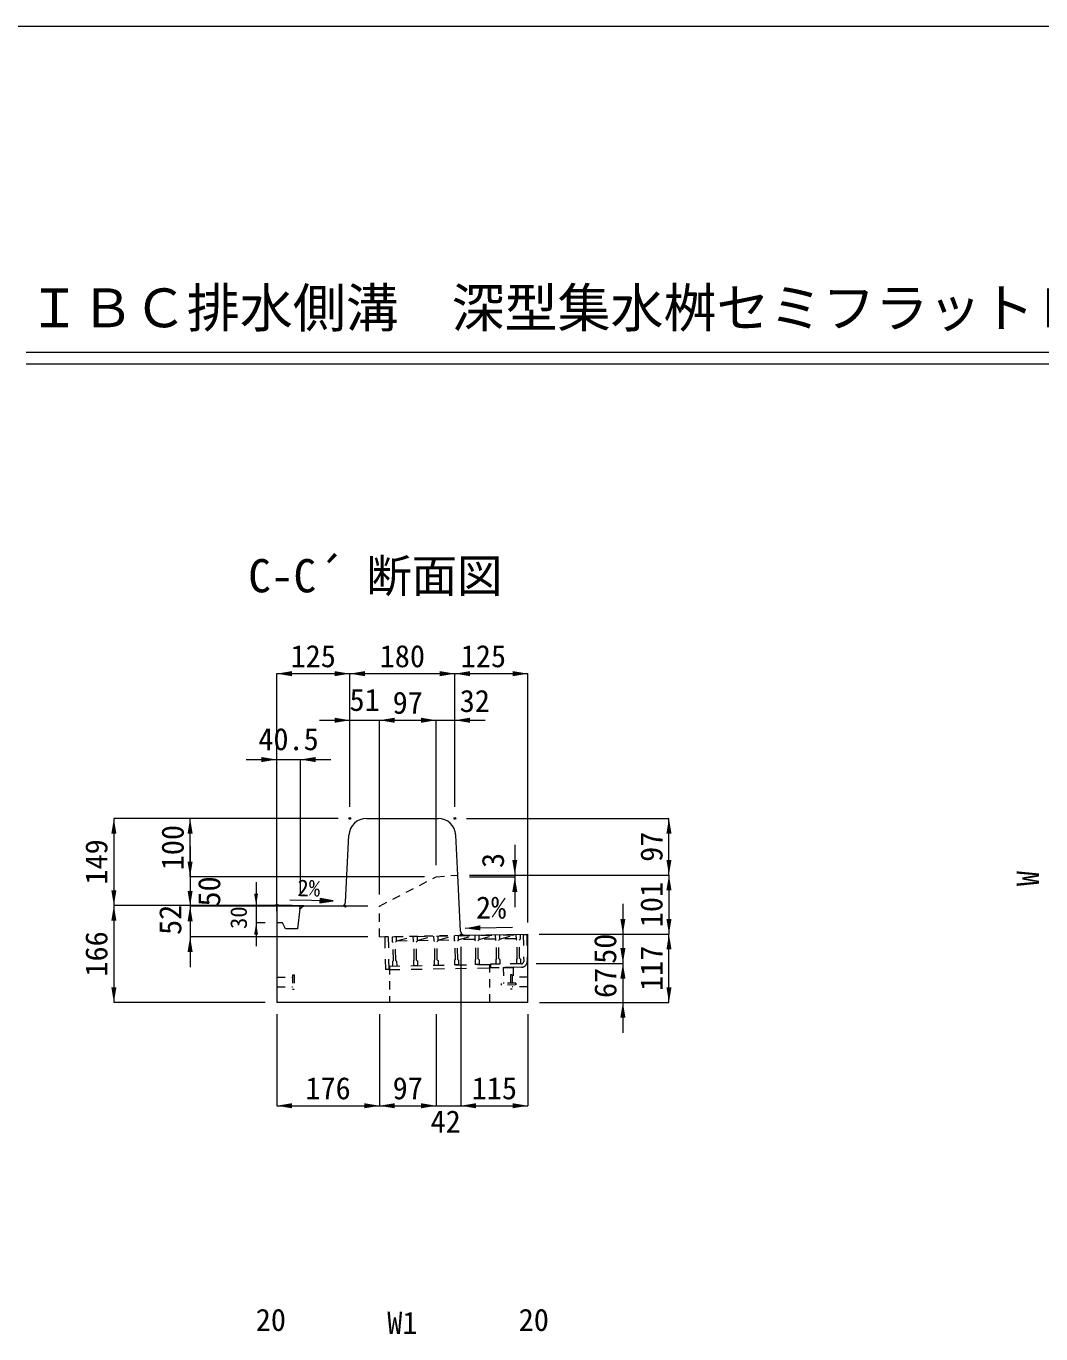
# Model space of a CAD drawing. Units: millimetres at full size. Extents: x 5964 to 125098, y -10801 to 28073.
# Drawn here: x 96356 to 98092, y 2906 to 5144 of the extents above; entities that cross this region are included whole.
import ezdxf
from ezdxf.enums import TextEntityAlignment as Align

# ---------------------------------------------------------------- set-up
doc = ezdxf.new("R2010")
doc.units = ezdxf.units.MM
doc.header["$LTSCALE"] = 19
doc.linetypes.add('USER1', pattern=[1.35, 0.75, -0.6])
doc.linetypes.add('USER3', pattern=[2, 1, -1])
for name, color, linetype, lineweight in [('0_2', 7, 'Continuous', 20), ('インサート', 3, 'USER1', 9), ('グレーチング', 7, 'USER1', 5), ('作業エリア', 11, 'Continuous', 13), ('寸法引出', 7, 'Continuous', 9), ('寸法線', 7, 'Continuous', 9), ('本体', 2, 'Continuous', 9), ('枠', 5, 'Continuous', 5), ('補助線', 8, 'Continuous', 13)]:
    doc.layers.add(name, color=color, linetype=linetype, lineweight=lineweight)
doc.styles.add('ＭＳ ゴシック', font='')
doc.styles.get('ＭＳ ゴシック').set_extended_font_data('MS Gothic')

# ---------------------------------------------------------------- blocks, each defined once
blk = doc.blocks.new('filled_arrow')
at = {"color": 0, "linetype": 'Continuous', "lineweight": -2}
blk.add_solid([(7.5, 1.25), (0, 0), (7.5, -1.25)], dxfattribs=at)

msp = doc.modelspace()

# ---------------------------------------------------------------- hatches: boundary and pattern name
at = {"layer": '寸法引出'}
msp.add_hatch(color=256, dxfattribs=at).paths.add_polyline_path([(96858.65, 3651.46), (96858.52, 3643.96), (96881.09, 3647.32)])

# ---------------------------------------------------------------- linework, layer by layer
at = {"layer": '0_2'}
for p, q in [((96355.77, 4586.31), (99326.4, 4586.31)), ((96355.77, 4566.31), (99326.4, 4566.31))]:
    msp.add_line(p, q, dxfattribs=at)
at = {"layer": 'インサート'}
for p, q in [((96784.47, 3516.93), (96811.47, 3516.93)), ((96811.47, 3520.93), (96811.47, 3495.93)), ((96811.47, 3520.93), (96814.47, 3520.93)), ((96814.47, 3520.93), (96814.47, 3495.93)), ((97189.09, 3533.34), (97172.09, 3533.04)), ((97172.09, 3533.04), (97172.56, 3506.05)), ((97187.47, 3520.93), (97184.47, 3520.93)), ((97187.47, 3520.93), (97184.47, 3520.93)), ((97184.47, 3520.93), (97184.47, 3495.93)), ((97187.47, 3520.93), (97187.47, 3495.93)), ((97214.47, 3516.93), (97187.47, 3516.93)), ((97189.09, 3533.34), (97189.56, 3506.34)), ((96784.47, 3499.93), (96811.47, 3499.93)), ((96811.47, 3495.93), (96814.47, 3495.93)), ((97193.56, 3506.41), (97168.56, 3505.98)), ((97168.56, 3505.98), (97168.61, 3502.98)), ((97193.61, 3503.41), (97168.61, 3502.98)), ((97187.47, 3495.93), (97184.47, 3495.93)), ((97214.47, 3499.93), (97187.47, 3499.93)), ((97193.56, 3506.41), (97193.61, 3503.41))]:
    msp.add_line(p, q, dxfattribs=at)
at = {"layer": 'グレーチング', "linetype": 'USER3'}
for p, q in [((96975.4, 3585.65), (96969.4, 3585.55)), ((96969.4, 3585.55), (96970.37, 3529.56)), ((96975.4, 3585.65), (96976.37, 3529.66)), ((96981.9, 3585.77), (97200.87, 3589.57)), ((96981.9, 3585.77), (96982.04, 3577.77)), ((96988.9, 3585.89), (96989.04, 3577.89)), ((96989.02, 3578.89), (97017.69, 3586.39)), ((97017.69, 3586.39), (97017.83, 3578.39)), ((97024.69, 3586.51), (97024.83, 3578.51)), ((97024.81, 3579.51), (97052.99, 3587)), ((97052.99, 3587), (97053.13, 3579)), ((97059.99, 3587.12), (97060.13, 3579.13)), ((97060.11, 3580.13), (97088.28, 3587.62)), ((97087.98, 3587.61), (97088.12, 3579.61)), ((97094.98, 3587.73), (97095.12, 3579.73)), ((97095.1, 3580.73), (97123.28, 3588.22)), ((97123.4, 3581.22), (97095.1, 3580.73)), ((97123.28, 3588.22), (97123.42, 3580.23)), ((97130.28, 3588.35), (97130.41, 3580.35)), ((97130.4, 3581.35), (97158.57, 3588.84)), ((97158.69, 3581.84), (97130.4, 3581.35)), ((97158.57, 3588.84), (97158.71, 3580.84)), ((97165.57, 3588.96), (97165.71, 3580.96)), ((97165.69, 3581.96), (97193.87, 3589.45)), ((97193.99, 3582.45), (97165.69, 3581.96)), ((97193.87, 3589.45), (97194.01, 3581.45)), ((97195.53, 3579.98), (97194.01, 3581.45)), ((97199.53, 3580.05), (97201, 3581.57)), ((97200.87, 3589.57), (97201, 3581.57)), ((97206.36, 3589.67), (97212.36, 3589.77)), ((97206.36, 3589.67), (97207.16, 3543.67)), ((97212.36, 3589.77), (97213.16, 3543.78)), ((97212.36, 3589.77), (97213.16, 3543.78)), ((96983.56, 3576.29), (96982.04, 3577.77)), ((96984.1, 3545.3), (96983.56, 3576.29)), ((96987.56, 3576.36), (96989.04, 3577.89)), ((96988.1, 3545.37), (96987.56, 3576.36)), ((96989.02, 3578.89), (97017.81, 3579.39)), ((97019.36, 3576.92), (97017.83, 3578.39)), ((97019.9, 3545.92), (97019.36, 3576.92)), ((97023.36, 3576.99), (97024.83, 3578.51)), ((97023.9, 3545.99), (97023.36, 3576.99)), ((97024.81, 3579.51), (97053.11, 3580)), ((97054.65, 3577.53), (97053.13, 3579)), ((97055.19, 3546.53), (97054.65, 3577.53)), ((97058.65, 3577.6), (97060.13, 3579.13)), ((97059.19, 3546.6), (97058.65, 3577.6)), ((97060.11, 3580.13), (97088.4, 3580.62)), ((97089.65, 3578.14), (97088.12, 3579.61)), ((97090.19, 3547.14), (97089.65, 3578.14)), ((97093.65, 3578.21), (97095.12, 3579.73)), ((97094.18, 3547.21), (97093.65, 3578.21)), ((97124.94, 3578.75), (97123.42, 3580.23)), ((97125.48, 3547.76), (97124.94, 3578.75)), ((97128.94, 3578.82), (97130.41, 3580.35)), ((97129.48, 3547.83), (97128.94, 3578.82)), ((97160.24, 3579.36), (97158.71, 3580.84)), ((97160.77, 3548.37), (97160.24, 3579.36)), ((97164.24, 3579.43), (97165.71, 3580.96)), ((97164.77, 3548.44), (97164.24, 3579.43)), ((97196.07, 3548.98), (97195.53, 3579.98)), ((97200.07, 3549.05), (97199.53, 3580.05)), ((96976.27, 3535.66), (97150.24, 3538.68)), ((96984.1, 3545.3), (96982.63, 3543.77)), ((96982.63, 3543.77), (96982.77, 3535.77)), ((96988.1, 3545.37), (96989.63, 3543.9)), ((96989.63, 3543.9), (96989.77, 3535.9)), ((97019.9, 3545.92), (97018.42, 3544.4)), ((97018.42, 3544.4), (97018.56, 3536.4)), ((97018.56, 3536.4), (97025.56, 3536.52)), ((97023.9, 3545.99), (97025.42, 3544.52)), ((97025.42, 3544.52), (97025.56, 3536.52)), ((97055.19, 3546.53), (97053.72, 3545.01)), ((97053.72, 3545.01), (97053.86, 3537.01)), ((97053.86, 3537.01), (97060.85, 3537.13)), ((97059.19, 3546.6), (97060.72, 3545.13)), ((97060.72, 3545.13), (97060.85, 3537.13)), ((97090.19, 3547.14), (97088.71, 3545.62)), ((97088.71, 3545.62), (97088.85, 3537.62)), ((97095.85, 3537.74), (97088.85, 3537.62)), ((97094.18, 3547.21), (97095.71, 3545.74)), ((97095.71, 3545.74), (97095.85, 3537.74)), ((97125.48, 3547.76), (97124.01, 3546.23)), ((97124.01, 3546.23), (97124.15, 3538.23)), ((97131.14, 3538.35), (97124.15, 3538.23)), ((97129.48, 3547.83), (97131.01, 3546.35)), ((97131.01, 3546.35), (97131.14, 3538.35)), ((97203.23, 3539.61), (97150.24, 3538.68)), ((97150.24, 3538.68), (97150.35, 3532.69)), ((97160.77, 3548.37), (97159.3, 3546.84)), ((97159.3, 3546.84), (97159.44, 3538.84)), ((97166.44, 3538.97), (97159.44, 3538.84)), ((97164.77, 3548.44), (97166.3, 3546.96)), ((97166.3, 3546.96), (97166.44, 3538.97)), ((97196.07, 3548.98), (97194.6, 3547.46)), ((97194.6, 3547.46), (97194.73, 3539.46)), ((97201.73, 3539.58), (97194.73, 3539.46)), ((97200.07, 3549.05), (97201.59, 3547.58)), ((97201.59, 3547.58), (97201.73, 3539.58)), ((96976.37, 3529.66), (96970.37, 3529.56)), ((96976.37, 3529.66), (97150.35, 3532.69)), ((96982.77, 3535.77), (96989.77, 3535.9)), ((97203.34, 3533.61), (97150.35, 3532.69))]:
    msp.add_line(p, q, dxfattribs=at)
for radius, start, end in [(4, 270.99562, 0.99536), (10, 270.99553, 0.99532)]:
    msp.add_arc((97203.16, 3543.6), radius, start, end, dxfattribs=at)
at = {"layer": '作業エリア'}
msp.add_line((96824.23, 3633.67), (96824.97, 3639.62), dxfattribs=at)
at = {"layer": '寸法引出'}
msp.add_line((96881.09, 3647.32), (96807.07, 3648.6), dxfattribs=at)
at = {"layer": '寸法引出', "lineweight": 13}
msp.add_lwpolyline([(96858.65, 3651.46), (96858.52, 3643.96), (96881.09, 3647.32)], close=True, dxfattribs=at)
at = {"layer": '寸法線'}
for p, q in [((96784.47, 4036.18), (96909.47, 4036.18)), ((96784.47, 3660.43), (96784.47, 4036.18)), ((96909.47, 4036.18), (97089.47, 4036.18)), ((96909.47, 3808.43), (96909.47, 4036.18)), ((96909.47, 3808.43), (96909.47, 4036.18)), ((97089.47, 3808.43), (97089.47, 4036.18)), ((97089.47, 4036.18), (97214.47, 4036.18)), ((97089.47, 3808.43), (97089.47, 4036.18)), ((97214.47, 3610.43), (97214.47, 4036.18)), ((96857.47, 3956.45), (97012.28, 3956.45)), ((96909.47, 3808.43), (96909.47, 3956.45)), ((96960.28, 3658.44), (96960.28, 3956.45)), ((96960.28, 3956.45), (97057.17, 3956.45)), ((96960.28, 3658.44), (96960.28, 3956.45)), ((97005.17, 3956.45), (97141.47, 3956.45)), ((97057.17, 3708.43), (97057.17, 3956.45)), ((97057.17, 3708.43), (97057.17, 3956.45)), ((97089.47, 3808.43), (97089.47, 3956.45)), ((96732.47, 3889.18), (96876.97, 3889.18)), ((96784.47, 3629.62), (96784.47, 3889.18)), ((96824.97, 3659.62), (96824.97, 3889.18)), ((96505.79, 3788.43), (96505.79, 3639.5)), ((96889.47, 3788.43), (96505.79, 3788.43)), ((96636.27, 3688.43), (96636.27, 3788.43)), ((96889.47, 3788.43), (96636.27, 3788.43)), ((97109.47, 3788.43), (97455.75, 3788.43)), ((97455.75, 3691.43), (97455.75, 3788.43)), ((96636.27, 3740.43), (96636.27, 3586.44)), ((97191.91, 3743.43), (97191.91, 3636.43)), ((96636.27, 3690.44), (96636.27, 3534.02)), ((97037.17, 3688.43), (96636.27, 3688.43)), ((97037.17, 3688.43), (96636.27, 3688.43)), ((96749.23, 3679.5), (96749.23, 3569.62)), ((97114.32, 3691.43), (97191.91, 3691.43)), ((97114.32, 3691.43), (97455.75, 3691.43)), ((97114.32, 3691.43), (97455.75, 3691.43)), ((97114.47, 3688.43), (97191.91, 3688.43)), ((97455.75, 3691.43), (97455.75, 3590.41)), ((96810.97, 3639.5), (96505.79, 3639.5)), ((96505.79, 3639.5), (96505.79, 3473.43)), ((96810.97, 3639.5), (96505.79, 3639.5)), ((96940.28, 3638.44), (96636.27, 3638.44)), ((96940.28, 3638.44), (96636.27, 3638.44)), ((96810.97, 3639.5), (96749.23, 3639.5)), ((97376.92, 3642.41), (97376.92, 3488.32)), ((96764.47, 3609.62), (96749.23, 3609.62)), ((96940.28, 3586.02), (96636.27, 3586.02)), ((97233.39, 3590.41), (97376.92, 3590.41)), ((97233.39, 3590.41), (97455.75, 3590.41)), ((97233.39, 3590.41), (97455.75, 3590.41)), ((97376.92, 3592.32), (97376.92, 3421.43)), ((97455.75, 3473.43), (97455.75, 3590.41)), ((97099.47, 3568.43), (97099.47, 3296.61)), ((97099.47, 3568.43), (97099.47, 3296.61)), ((97228.26, 3540.32), (97376.92, 3540.32)), ((97228.26, 3540.32), (97376.92, 3540.32)), ((96764.47, 3473.43), (96505.79, 3473.43)), ((97234.47, 3473.43), (97376.92, 3473.43)), ((97234.47, 3473.43), (97455.75, 3473.43)), ((96784.47, 3453.43), (96784.47, 3296.61)), ((96960.28, 3453.43), (96960.28, 3296.61)), ((96960.28, 3453.43), (96960.28, 3296.61)), ((97057.17, 3453.43), (97057.17, 3296.61)), ((97057.17, 3453.43), (97057.17, 3296.61)), ((97214.47, 3453.43), (97214.47, 3296.61)), ((96784.47, 3296.61), (96960.28, 3296.61)), ((96960.28, 3296.61), (97057.17, 3296.61)), ((97005.17, 3296.61), (97151.47, 3296.61)), ((97099.47, 3296.61), (97214.47, 3296.61))]:
    msp.add_line(p, q, dxfattribs=at)
msp.add_lwpolyline([(97106.84, 3600.36), (97132.83, 3601.06), (97188.05, 3602.55)], dxfattribs=at)
at = {"layer": '本体', "lineweight": 20}
for p, q in [((96938.01, 3788.43), (97060.93, 3788.43)), ((96902.29, 3644.87), (96908.04, 3759.93)), ((97094.32, 3691.43), (97090.9, 3759.93)), ((97099.13, 3595.2), (97094.32, 3691.43)), ((96824.23, 3633.67), (96819.97, 3599.62)), ((96824.23, 3633.67), (96830.97, 3639.5)), ((96830.97, 3639.5), (96895.16, 3638.22)), ((96784.47, 3609.62), (96784.47, 3473.43)), ((96794.47, 3609.62), (96784.47, 3609.62)), ((96799.47, 3599.62), (96794.47, 3609.62)), ((96819.97, 3599.62), (96799.47, 3599.62)), ((97106.25, 3588.55), (97214.47, 3590.43)), ((97214.47, 3473.43), (97214.47, 3590.43)), ((97214.47, 3473.43), (96784.47, 3473.43))]:
    msp.add_line(p, q, dxfattribs=at)
at = {"layer": '本体', "linetype": 'USER1'}
for p, q in [((96960.28, 3638.44), (97057.17, 3688.43)), ((97057.17, 3688.43), (97094.32, 3691.43)), ((96960.28, 3586.02), (96960.28, 3638.44)), ((96960.28, 3586.02), (97106.25, 3588.55)), ((97149.47, 3473.43), (97149.47, 3538.67)), ((96977.4, 3535.68), (96977.4, 3473.43))]:
    msp.add_line(p, q, dxfattribs=at)
at = {"layer": '本体', "lineweight": 20}
for centre, radius, start, end in [((96938.01, 3758.43), 30, 90, 177.13807), ((97060.93, 3758.43), 30, 2.86215, 90), ((96895.3, 3645.22), 7, 268.85424, 357.13807), ((97106.12, 3595.55), 7, 182.8632, 270.99519)]:
    msp.add_arc(centre, radius, start, end, dxfattribs=at)
at = {"layer": '枠', "lineweight": 20}
msp.add_line((95984.38, 5144.45), (103984.38, 5144.45), dxfattribs=at)
at = {"layer": '補助線', "lineweight": 20}
for p, q in [((96784.47, 3637.37), (96784.47, 3609.62)), ((96787.53, 3640.37), (96830.97, 3639.5))]:
    msp.add_line(p, q, dxfattribs=at)
at = {"layer": '補助線'}
msp.add_line((97172.09, 3533.04), (97189.09, 3533.34), dxfattribs=at)
at = {"layer": '補助線', "lineweight": 9}
for centre in [(96909.47, 3788.43), (97089.47, 3788.43), (96784.47, 3640.43), (96901.95, 3638.08), (97099.47, 3588.43)]:
    msp.add_circle(centre, 1.5, dxfattribs=at)
at = {"layer": '補助線', "lineweight": 20}
msp.add_arc((96787.47, 3637.37), 3, 88.85424, 180, dxfattribs=at)

# ---------------------------------------------------------------- block references
at = {"layer": '寸法線', "xscale": 3.47, "yscale": 3.47}
for p in [(96784.47, 4036.18), (96909.47, 4036.18), (97089.47, 4036.18), (96960.28, 3956.45), (96960.28, 3956.45), (97089.47, 3956.45), (96824.97, 3889.18), (96784.47, 3296.61), (96960.28, 3296.61), (97099.47, 3296.61), (97099.47, 3296.61)]:
    msp.add_blockref('filled_arrow', p, dxfattribs=at)
at = {"layer": '寸法線'}
for p, xscale, yscale, rotation in [((96909.47, 4036.18), 3.47, 3.47, 180), ((97089.47, 4036.18), 3.47, 3.47, 180), ((97214.47, 4036.18), 3.47, 3.47, 180), ((96909.47, 3956.45), 3.47, 3.47, 180), ((97057.17, 3956.45), 3.47, 3.47, 180), ((97057.17, 3956.45), 3.47, 3.47, 180), ((96784.47, 3889.18), 3.47, 3.47, 180), ((96505.79, 3788.43), 3.47, 3.47, 270), ((96636.27, 3788.43), 3.47, 3.47, 270), ((97455.75, 3788.43), 3.47, 3.47, 270), ((97191.91, 3691.43), 3.47, 3.47, 90), ((97455.75, 3691.43), 3.47, 3.47, 90), ((96636.27, 3688.43), 3.47, 3.47, 90), ((96636.27, 3688.43), 3.47, 3.47, 90), ((97191.91, 3688.43), 3.47, 3.47, 270), ((97455.75, 3691.43), 3.47, 3.47, 270), ((96505.79, 3639.5), 3.47, 3.47, 90), ((96636.27, 3638.44), 3.47, 3.47, 90), ((96749.23, 3639.5), 2.67, 2.67, 90), ((96505.79, 3639.5), 3.47, 3.47, 270), ((96636.27, 3638.44), 3.47, 3.47, 270), ((96749.23, 3609.62), 2.67, 2.67, 270), ((97106.84, 3600.36), 3.47, 3.47, 1.5), ((97376.92, 3590.41), 3.47, 3.47, 90), ((97455.75, 3590.41), 3.47, 3.47, 90), ((96636.27, 3586.02), 3.47, 3.47, 270), ((97455.75, 3590.41), 3.47, 3.47, 270), ((97376.92, 3540.32), 3.47, 3.47, 90), ((97376.92, 3540.32), 3.47, 3.47, 270), ((96505.79, 3473.43), 3.47, 3.47, 90), ((97455.75, 3473.43), 3.47, 3.47, 90), ((97376.92, 3473.43), 3.47, 3.47, 270), ((96960.28, 3296.61), 3.47, 3.47, 180), ((97057.17, 3296.61), 3.47, 3.47, 180), ((97057.17, 3296.61), 3.47, 3.47, 180), ((97214.47, 3296.61), 3.47, 3.47, 180)]:
    msp.add_blockref('filled_arrow', p, dxfattribs=dict(at, xscale=xscale, yscale=yscale, rotation=rotation))

# ---------------------------------------------------------------- texts
at = {"layer": '0_2', "style": 'ＭＳ ゴシック'}
for s, height, p in [('ＩＢＣ排水側溝  深型集水桝セミフラットＢⅢ型(防草タイプ) ３００型', 66.46, (97831.56, 4662.27)), ('2%', 37.98, (97151.37, 3635.95))]:
    msp.add_text(s, height=height, dxfattribs=at).set_placement(p, align=Align.MIDDLE_CENTER)
msp.add_text('C-C´ 断面図', height=56.96, dxfattribs=at).set_placement((96735.73, 4158.25), align=Align.BOTTOM_LEFT)
msp.add_text('2%', height=28.48, rotation=359, dxfattribs=at).set_placement((96839.33, 3669.33), align=Align.MIDDLE_CENTER)
at = {"layer": '寸法線', "style": 'ＭＳ ゴシック'}
for s, p in [('125', (96846.97, 4066.18)), ('180', (96999.47, 4066.18)), ('125', (97138.17, 4066.18)), ('51', (96934.88, 3991.45)), ('32', (97123.51, 3989.5)), ('97', (97008.73, 3986.45)), ('40.5', (96804.72, 3924.18)), ('176', (96872.38, 3326.61)), ('97', (97008.73, 3326.61)), ('115', (97156.97, 3326.61)), ('42', (97073.62, 3269.64)), ('20', (96774.47, 2930.2)), ('W1', (96999.47, 2925.2)), ('20', (97224.47, 2930.2))]:
    msp.add_text(s, height=37.98, dxfattribs=at).set_placement(p, align=Align.MIDDLE_CENTER)
for s, height, p in [('100', 37.98, (96606.27, 3738.43)), ('97', 37.98, (97425.75, 3739.93)), ('149', 37.98, (96475.79, 3713.97)), ('3', 37.98, (97154.45, 3716.5)), ('W', 37.98, (98069.85, 3685.41)), ('50', 37.98, (96668.82, 3663.43)), ('101', 37.98, (97425.75, 3640.92)), ('52', 37.98, (96602.28, 3614.86)), ('30', 28.48, (96719.23, 3618.51)), ('166', 37.98, (96475.79, 3556.47)), ('50', 37.98, (97346.55, 3565.37)), ('117', 37.98, (97425.75, 3531.92)), ('67', 37.98, (97346.92, 3506.87))]:
    msp.add_text(s, height=height, rotation=90, dxfattribs=at).set_placement(p, align=Align.MIDDLE_CENTER)

doc.saveas('drawing.dxf')
